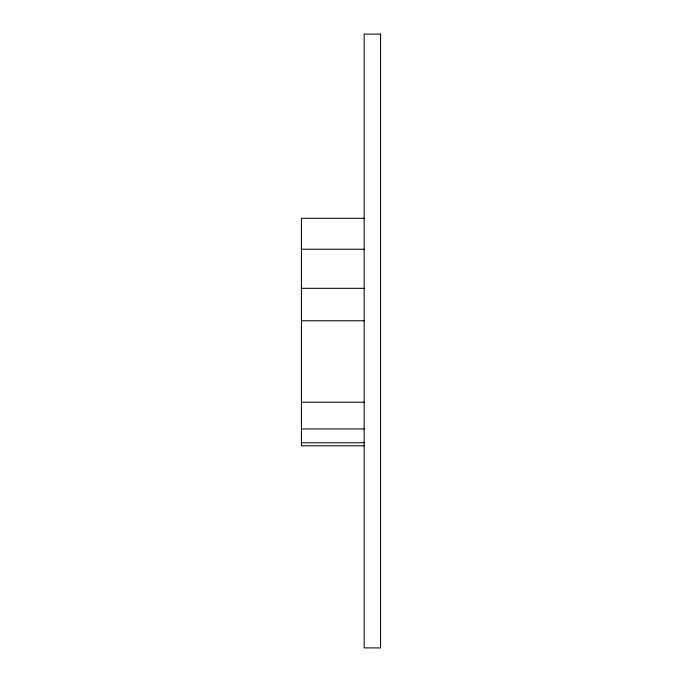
<?xml version="1.0" encoding="UTF-8"?>
<svg xmlns="http://www.w3.org/2000/svg" width="682" height="682" viewBox="0 0 682 682"><rect width="100%" height="100%" fill="white"/><g stroke="black" fill="none" stroke-linecap="round" stroke-linejoin="round"><path stroke-width="1.02" d="M364.145 218.291L301.427 218.291L301.427 445.789L364.145 445.789M301.427 249.245L364.145 249.245M301.427 288.315L364.145 288.315M301.427 320.77L364.145 320.77M301.427 402.21L364.145 402.21M301.427 428.952L364.145 428.952M301.427 442.78L364.145 442.78M380.573 34.1L364.145 34.1L364.145 647.9L380.573 647.9L380.573 34.1"/></g></svg>
